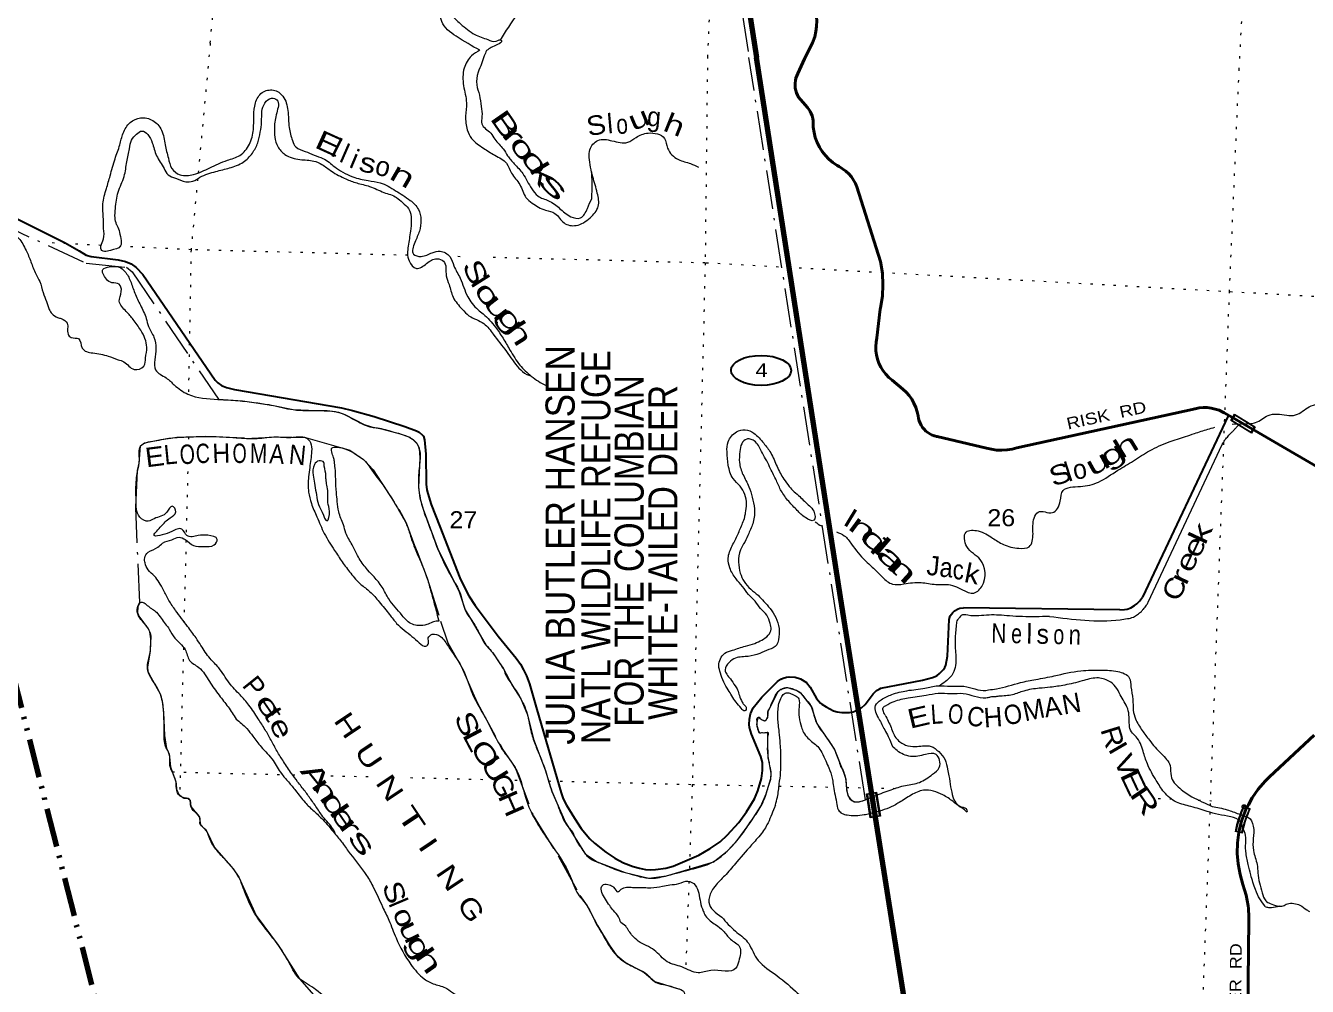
# Model space of a CAD drawing. Header units: feet. Extents: x -762378 to -505285, y -497909 to -353855.
# Drawn here: x -615834 to -602644, y -459341 to -449448 of the extents above; entities that cross this region are included whole.
import ezdxf
from ezdxf.enums import TextEntityAlignment as Align

# ---------------------------------------------------------------- set-up
doc = ezdxf.new("R2010")
doc.units = ezdxf.units.FT
doc.header["$LTSCALE"] = 80
doc.header["$PDMODE"] = 32
doc.header["$PDSIZE"] = 40
for name, pattern in [('DASH_DOUBLE_DOT', [9.2, 5, -1.2, 0.3, -1.2, 0.3, -1.2]), ('DOT_DASHED', [7.7, 5, -1.2, 0.3, -1.2]), ('DOTTED', [1.5, 0.3, -1.2]), ('LONG_DASHED', [7.5, 6, -1.5])]:
    doc.linetypes.add(name, pattern=pattern)
for name, color, linetype, lineweight in [('10', 7, 'DASH_DOUBLE_DOT', 70), ('17', 7, 'Continuous', 25), ('23', 7, 'Continuous', 70), ('26', 7, 'Continuous', 40), ('29', 7, 'Continuous', 25), ('39', 7, 'Continuous', 13), ('44', 7, 'DOT_DASHED', 13), ('59', 7, 'Continuous', 13), ('61', 7, 'Continuous', 13), ('7', 7, 'DOTTED', 13)]:
    doc.layers.add(name, color=color, linetype=linetype, lineweight=lineweight)
for name, color, linetype in [('27', 7, 'Continuous'), ('41', 7, 'Continuous'), ('42', 7, 'Continuous')]:
    doc.layers.add(name, color=color, linetype=linetype)

msp = doc.modelspace()

# ---------------------------------------------------------------- linework, layer by layer
at = {"layer": '10'}
msp.add_lwpolyline([(-620364.91, -449455.2), (-616698.86, -453231.06), (-614718.69, -461049.05), (-616631.15, -471055.32), (-616332.84, -475145.36), (-606984.19, -486269.05), (-603363.01, -486919.89)], dxfattribs=at)
at = {"layer": '17'}
msp.add_ellipse((-608265.67, -452998.13), major_axis=(-309.24, 1), ratio=0.500121, dxfattribs=at)
at = {"layer": '23'}
for points in [[(-608645.85, -448275.95), (-608630.69, -448303.8), (-608566.33, -448454.34), (-608511.7, -448592.56), (-608482.37, -448694.01), (-608314.35, -449776.47)], [(-606174.83, -463472.07), (-606205.6, -463322.58), (-606278.56, -462714.33), (-607088.8, -457597.3), (-607447.31, -455333.15), (-608314.35, -449776.47)]]:
    msp.add_lwpolyline(points, dxfattribs=at)
at = {"layer": '26'}
msp.add_line((-602502.86, -454015.72), (-603415.58, -453484.05), dxfattribs=at)
for points in [[(-608645.85, -448275.95), (-608446.47, -448268.62), (-608097.35, -448580.93), (-608044.16, -448636.96), (-608002.17, -448706.1), (-607785.2, -449089.91), (-607730.3, -449218.07), (-607709.24, -449282.05), (-607697.17, -449336.4), (-607693.15, -449395.78), (-607694.16, -449455.16), (-607701.19, -449509.5), (-607712.26, -449563.85), (-607735.39, -449626.24), (-607820.42, -449789.51)], [(-607915.28, -450038.82), (-607912.15, -450013.19), (-607906.37, -449988.02), (-607897.98, -449963.59), (-607887.09, -449940.18), (-607820.42, -449789.51)], [(-603415.58, -453484.05), (-603498.72, -453435.62), (-603514.8, -453426.7), (-603552.83, -453409.21), (-603592.48, -453395.8), (-603633.31, -453386.6), (-603674.88, -453381.72), (-603716.74, -453381.21), (-603758.42, -453385.08), (-603799.46, -453393.29), (-605632.65, -453794.24), (-605680.63, -453807.64), (-605733.74, -453816.85), (-605787.52, -453820.46), (-605841.38, -453818.43), (-605894.73, -453810.77), (-605946.99, -453797.59), (-606453.27, -453680.06), (-606457.74, -453679.16), (-606482.4, -453672.63), (-606506.24, -453663.55), (-606528.99, -453652.03), (-606550.42, -453638.19), (-606570.29, -453622.19), (-606588.38, -453604.2), (-606604.48, -453584.42), (-606618.43, -453563.06), (-606630.07, -453540.36), (-606639.28, -453516.57), (-606645.94, -453491.95), (-606650, -453466.77), (-606659.16, -453423.13), (-606673.4, -453378.54), (-606692.23, -453335.68), (-606715.43, -453295.02), (-606742.75, -453257.02), (-606773.9, -453222.07), (-606808.53, -453190.58), (-606917.42, -453098.62), (-606951.41, -453069.87), (-606982.26, -453037.67), (-607009.58, -453002.43), (-607033.06, -452964.53), (-607052.45, -452924.37), (-607067.54, -452882.42), (-607078.16, -452839.11), (-607084.19, -452794.93), (-607085.58, -452750.37), (-607082.29, -452705.9), (-607074.38, -452662.02), (-607040.17, -452368.32), (-607036.88, -452353.59), (-607017.68, -452235.18), (-607010.96, -452115.42), (-607016.8, -451995.6), (-607035.13, -451877.06), (-607278.57, -451106.55), (-607292.99, -451073.38), (-607312.95, -451037.59), (-607336.54, -451004.08), (-607363.5, -450973.21), (-607393.55, -450945.34), (-607426.34, -450920.76), (-607461.52, -450899.74), (-607481.3, -450888.47), (-607525.72, -450858.58), (-607566.78, -450824.2), (-607604.02, -450785.72), (-607637.03, -450743.56), (-607665.46, -450698.18), (-607688.99, -450650.07), (-607707.35, -450599.77), (-607720.36, -450547.83), (-607727.87, -450494.81), (-607729.8, -450441.3), (-607730.6, -450428.11), (-607734.17, -450402.81), (-607740.36, -450378.03), (-607749.11, -450354.02), (-607760.32, -450331.06), (-607770.82, -450314.28), (-607789.55, -450289.35), (-607811.15, -450264.28), (-607879.03, -450185.49), (-607890.79, -450164.17), (-607900.9, -450140.41), (-607908.48, -450115.72), (-607913.43, -450090.37), (-607915.7, -450064.65), (-607915.28, -450038.82)], [(-603347.96, -457754.59), (-603337.01, -457696.33), (-603323.02, -457640.3), (-603305.91, -457590.49), (-603276.36, -457520.46), (-603249.94, -457471.31), (-603211.44, -457400.62), (-603149.61, -457310.9), (-603078.75, -457228.14), (-603032.37, -457182.36), (-602574.45, -456754.33)], [(-603265.65, -460585.21), (-603265.35, -460553.46), (-603246.89, -458652.3), (-603246.65, -458627.49), (-603247.74, -458602.3), (-603249.43, -458562.91), (-603250.52, -458537.68), (-603253.71, -458512.91), (-603273.76, -458402.85), (-603306.3, -458291.76), (-603337.1, -458187.25), (-603356.81, -458080.08), (-603365.21, -457971.45), (-603362.21, -457862.53), (-603351.54, -457781.69), (-603347.96, -457754.59)]]:
    msp.add_lwpolyline(points, dxfattribs=at)
at = {"layer": '29'}
for p, q in [((-614627.04, -452009.81), (-613882.35, -453100.26)), ((-603457.71, -453465.09), (-604341.12, -455332.56)), ((-604573.88, -455465.05), (-606182.21, -455442.4))]:
    msp.add_line(p, q, dxfattribs=at)
for points in [[(-616956.01, -449545.49), (-616672.53, -450148.12), (-616631.57, -450231.17), (-616590.6, -450290.5), (-616495.72, -450411.3), (-616405.16, -450535.34), (-616353.4, -450631.34), (-616305.97, -450738.12), (-616236.97, -450924.73), (-616142.09, -451282.83), (-616120.53, -451332.44), (-616103.82, -451356.01), (-616082.25, -451371.12), (-616053.69, -451384.21), (-615922.15, -451438.15), (-615426.21, -451684.08), (-615283.89, -451766.05), (-615210.59, -451811.34), (-615158.83, -451826.46), (-614882.82, -451860.97), (-614805.21, -451877.14), (-614749.14, -451899.8), (-614697.39, -451937.54), (-614627.04, -452009.81)], [(-613882.35, -453100.26), (-613854.29, -453125.1), (-613819.79, -453152.07), (-613765.89, -453174.72), (-613686.1, -453195.22), (-612582.09, -453383.97), (-612469.96, -453410.94), (-612245.71, -453471.35), (-611930.89, -453574.89), (-611810.15, -453620.2), (-611784.27, -453635.3), (-611749.77, -453665.5), (-611741.15, -453676.28), (-611728.2, -453712.96), (-611715.27, -453859.65), (-611710.95, -454170.29), (-611704.49, -454228.54), (-611695.87, -454265.21), (-611659.2, -454377.39), (-611572.95, -454606.06), (-611365.2, -455135.62)], [(-611365.2, -455135.62), (-611307.73, -455253.22), (-611273.23, -455317.94), (-611208.55, -455418.25), (-610971.36, -455733.21), (-610785.92, -455961.88), (-610742.78, -456024.44), (-610710.43, -456080.52), (-610678.09, -456143.08), (-610647.92, -456225.06), (-610574.6, -456488.24), (-610324.47, -457346.83), (-610300.74, -457408.3), (-610266.24, -457475.18), (-610186.47, -457610.01), (-610115.3, -457716.79), (-610026.91, -457821.42), (-609978.41, -457867.08)], [(-606604.38, -456188.25), (-606501.38, -456161.41), (-606458.26, -456141.99), (-606430.23, -456118.27), (-606389.26, -456077.28), (-606376.32, -456057.86), (-606365.54, -456031.97), (-606346.13, -455939.21), (-606328.88, -455561.69), (-606318.1, -455525.02), (-606292.22, -455490.5), (-606274.97, -455473.25), (-606238.32, -455453.83), (-606218.91, -455445.2), (-606182.21, -455442.4)], [(-604573.88, -455465.05), (-604525.14, -455460.84), (-604498.19, -455455.44), (-604460.45, -455442.5), (-604421.64, -455419.85), (-604397.92, -455401.51), (-604369.89, -455373.47), (-604341.12, -455332.56)], [(-609978.41, -457867.08), (-609863.01, -457959.47), (-609770.29, -458020.96), (-609681.89, -458069.49), (-609580.54, -458107.25), (-609518.01, -458123.42), (-609453.32, -458136.36), (-609405.88, -458140.68), (-609351.97, -458137.45), (-609244.16, -458123.42), (-609168.69, -458101.85), (-609123.41, -458081.36), (-608907.78, -457990.75), (-608789.18, -457922.8), (-608687.84, -457852.69), (-608614.52, -457784.73), (-608493.77, -457654.22), (-608413.99, -457544.2), (-608334.21, -457408.3), (-608299.7, -457328.48), (-608260.89, -457201.2), (-608250.11, -457117.07), (-608252.27, -457037.25), (-608267.35, -456973.61), (-608364.39, -456743.87), (-608385.95, -456675.91), (-608388.1, -456645.71), (-608385.96, -456588.55), (-608375.16, -456535.69), (-608347.14, -456472.06), (-608256.58, -456364.19), (-608097.01, -456200.24), (-608062.51, -456178.67), (-608038.79, -456165.72), (-608004.29, -456157.1), (-607976.26, -456152.78), (-607915.88, -456157.1), (-607859.82, -456174.36), (-607797.29, -456213.18), (-607760.63, -456260.65), (-607695.94, -456377.14), (-607654.97, -456424.59), (-607642.04, -456435.38), (-607596.76, -456463.43), (-607519.13, -456502.25), (-607482.47, -456513.04), (-607432.88, -456519.51), (-607355.25, -456519.51), (-607318.59, -456513.04), (-607299.19, -456506.57), (-607251.75, -456487.15), (-607232.34, -456474.21), (-607195.69, -456437.54), (-607113.75, -456329.68), (-607077.1, -456294.08), (-607051.22, -456278.98), (-607031.81, -456269.27), (-606781.68, -456221.81), (-606604.38, -456188.25)]]:
    msp.add_lwpolyline(points, dxfattribs=at)
at = {"layer": '39'}
for p, q in [((-603417.77, -453552.99), (-603226.6, -453545.27)), ((-604281.34, -455383.38), (-603519.31, -453759.74)), ((-608438.5, -456442.75), (-608450.14, -456432.32)), ((-611076.62, -456623.75), (-611005.42, -456765.28)), ((-609658.35, -458719.99), (-609709.14, -458684.16))]:
    msp.add_line(p, q, dxfattribs=at)
for points in [[(-611159.06, -449701.68), (-611403.34, -449557.53), (-611552.06, -449404.85), (-611559.48, -449229.6), (-611499.4, -449009.77), (-611474.27, -448819.24), (-611585.81, -448552.81), (-611701.91, -448382.84), (-611779.29, -448344.66), (-611951.81, -448332.23), (-612186.39, -448310.18), (-612363.55, -448168.85), (-612424.25, -447956.03), (-612397.94, -447721.26), (-612295.21, -447484.4), (-612279.86, -447360.03), (-612351.73, -447265.64), (-612521.13, -447211.04), (-612713.85, -447202.13), (-612842.81, -447138.49), (-612912.46, -447036.11), (-612994.59, -446949.51), (-613011.8, -446933.86), (-613030.6, -446917.14), (-612940.8, -446871.17), (-612873.97, -446860.72), (-612838.47, -446854.45), (-612815.49, -446871.17), (-612812.5, -446980.29), (-612756.06, -447050.13), (-612592.15, -447084.48), (-612328.19, -447135.44), (-612199.51, -447285.6), (-612191.71, -447446.78), (-612246.01, -447600.35), (-612317.71, -447727.32), (-612331.63, -447873.86), (-612297.93, -448043.75), (-612230.56, -448156.13), (-612105.77, -448225.7), (-611891.96, -448196.92), (-611737.88, -448222.96), (-611585.47, -448387.81), (-611436.44, -448604.89), (-611386.73, -448777.19), (-611412.4, -448987.83), (-611457.83, -449185.89), (-611453.25, -449316.81), (-611357.76, -449429.91), (-611211.89, -449538.24), (-611078.64, -449591.93), (-610990.58, -449606.24), (-610938.15, -449599.52), (-610936.25, -449603.59), (-610979.49, -449642.74), (-611089.92, -449702.55)], [(-610948.23, -449596.06), (-610774.36, -449334.03), (-610614.6, -449144.9), (-610524.62, -449086.82), (-610355.6, -449155.5), (-610088.95, -449256.84), (-609982.17, -449247.48), (-609886.96, -449143.24), (-609672.73, -449098.37), (-609026.01, -449040.32), (-608601.32, -449169.82), (-608472.5, -449212.12)], [(-611158.94, -449701.75), (-611244.56, -449758.03), (-611321.04, -449885.81), (-611327.3, -450066.12), (-611297.44, -450243.65), (-611306.17, -450379.76), (-611289.05, -450520.75), (-611244.13, -450610.53), (-611123.46, -450708.91), (-611003.95, -450783.19), (-610884.72, -450865.47), (-610834.16, -450965.48), (-610748.24, -451084.74), (-610684.79, -451217.28), (-610620.77, -451275.63), (-610483.2, -451348.51), (-610386.29, -451381.89), (-610293.61, -451479.32), (-610168.43, -451505.65), (-610025.58, -451426.26), (-609941.44, -451308.78), (-609950.71, -451172.06), (-609996.98, -451006.01), (-610034, -450804.16), (-610027.29, -450726.16), (-609945.92, -450630.65), (-609799.92, -450633.61), (-609638.35, -450649.14), (-609552.58, -450599.91), (-609426.9, -450554.04), (-609260.72, -450609.84), (-609228.15, -450709.24), (-609116.17, -450827.38), (-608991.48, -450867.73), (-608908.77, -450906.65)], [(-611089.92, -449702.55), (-611114.48, -449758.45), (-611141.32, -449839.78), (-611178.43, -449928.78), (-611190.88, -450056.73), (-611164.58, -450163.93), (-611144.56, -450278.95), (-611138.18, -450383.47), (-611138.82, -450459.67), (-611048.07, -450555.02), (-611004.25, -450618.7), (-610919.63, -450717.86), (-610874.02, -450787.61), (-610804.9, -450872.2), (-610718.28, -450971.43), (-610672.95, -451049.2), (-610625.62, -451127.03), (-610562.15, -451201.4), (-610453.8, -451251.22), (-610338.43, -451329.36), (-610223.34, -451415.52), (-610123.67, -451426.94), (-610053.45, -451330.69), (-610008.28, -451227.06)], [(-614899.44, -451497.07), (-614884.28, -451521.66), (-614862.87, -451596.6), (-614849.87, -451683.3), (-614856.98, -451715.15), (-614960.67, -451761.76), (-615023.12, -451773.68), (-615048.76, -451762.78), (-615059.23, -451718.29), (-615032.67, -451644.98), (-615030.91, -451536.73), (-615033.5, -451438.35), (-615038.14, -451283.74), (-615002.66, -451126.49), (-614964.01, -450993.41), (-614913.92, -450818.6), (-614864.93, -450675.85), (-614830.77, -450556.66), (-614756.84, -450444.84), (-614651.15, -450398.29), (-614525.98, -450424.62), (-614435.36, -450523.98), (-614398.6, -450675.67), (-614365.34, -450813.2), (-614328.98, -450918.74), (-614245.18, -450983.78), (-614104.97, -450980.53), (-613938.47, -450911.98), (-613757.64, -450833.89), (-613629.82, -450784.08), (-613531.76, -450669.07), (-613490.49, -450518.03), (-613485.49, -450373.78), (-613468.97, -450243.96), (-613399.25, -450138.02), (-613284.26, -450111.85), (-613186.39, -450175.35), (-613135.43, -450321.51), (-613121.56, -450498.49), (-613088.17, -450632.02), (-613054.41, -450697.35), (-612957.92, -450742.76), (-612865.21, -450782.02), (-612774.3, -450815.2), (-612653.21, -450901.56), (-612571.06, -450956.51), (-612466.64, -451004.19), (-612309.9, -451043.63), (-612184.59, -451065.95), (-612027.31, -451147.52), (-611876.65, -451246.92), (-611791.82, -451340.07), (-611765.52, -451447.28), (-611781.55, -451563.07), (-611829.7, -451681.78), (-611841.8, -451799.72), (-611764.61, -451824.41), (-611649.2, -451786.21), (-611568.61, -451770.9), (-611468.47, -451826.46), (-611425.76, -451922.19), (-611362.11, -452048.72), (-611284.68, -452239.91), (-611179.19, -452371.87), (-611126.68, -452415.78), (-610999.33, -452552.5), (-610921.26, -452667.49), (-610849.4, -452788.28), (-610746.74, -452944.22), (-610630.56, -453056.49), (-610477.83, -453153.95), (-610457.07, -453163.12)], [(-614899.44, -451497.07), (-614913.07, -451428.41), (-614909.66, -451330.24), (-614881.83, -451162.69), (-614820.15, -451000.31), (-614792.88, -450848.8), (-614766.23, -450715.31), (-614743.11, -450625.84), (-614692.98, -450565.36), (-614635.82, -450533.21), (-614577.03, -450569.31), (-614531.91, -450653.08), (-614486.52, -450787.01), (-614409.01, -450918.03), (-614367.26, -450983.63), (-614290.41, -451018.34), (-614186.27, -451056.11), (-614113.35, -451049.48), (-614040.43, -451009.7), (-613875.76, -450950.22), (-613736.36, -450912.84), (-613594.2, -450853.49), (-613500.91, -450760.38), (-613445.18, -450653.97), (-613419.43, -450546.53), (-613405.61, -450436.67), (-613401.92, -450330.49), (-613372.95, -450245.22), (-613303.17, -450195.45), (-613247.75, -450213.38), (-613250.35, -450345.68), (-613273.55, -450495.33), (-613238.39, -450693.1), (-613165.14, -450773.82), (-613010.88, -450827.21), (-612867.3, -450842.12), (-612784.45, -450877.04), (-612686.8, -450946.55), (-612537.44, -451025.85), (-612426.82, -451067.73), (-612294, -451104.34), (-612146.02, -451165.54), (-612015.75, -451218.12), (-611955.52, -451270.31), (-611893.57, -451330.59), (-611865.75, -451451.89), (-611873.65, -451563.95), (-611896.99, -451717.6), (-611888.29, -451870.35), (-611812.9, -451947.13), (-611707.07, -451896.57), (-611601.31, -451848.02), (-611532.18, -451874.44), (-611505.34, -452023.79), (-611476.49, -452115.03), (-611434.89, -452242.82), (-611341.18, -452368.36), (-611271.44, -452434.92), (-611118.16, -452516.36), (-611021.89, -452625.95), (-610885.94, -452803.08), (-610757.78, -452973.93), (-610675.98, -453038.89), (-610634.8, -453053.24)], [(-610008.28, -451227.06), (-610005.62, -451184.54), (-610004.99, -451063.91), (-610007.16, -450953.51)], [(-616073.02, -451490.41), (-616033.82, -451542.71), (-615953.67, -451597.59), (-615907.01, -451637.29), (-615829.29, -451762.29), (-615779.35, -451880.33), (-615729.62, -452004.38), (-615688.36, -452084.01), (-615654.2, -452195.49), (-615619.42, -452288.95), (-615590.21, -452370.17), (-615561.76, -452415.27), (-615505.04, -452453.31), (-615467.41, -452464.62), (-615407.03, -452512.81), (-615396.87, -452623.47), (-615366.06, -452658.62), (-615288.45, -452671.29), (-615251.81, -452768.82), (-615143.46, -452818.64), (-614984.44, -452850.13), (-614881.67, -452887.73), (-614822.4, -452909.8), (-614717.02, -452987.61), (-614617.75, -452952.87), (-614598.91, -452871.28), (-614587.01, -452759.35), (-614649, -452584.74), (-614727.2, -452473.76), (-614798.39, -452391.11), (-614870.8, -452286.34), (-614849.26, -452184.78), (-614872.68, -452109.77), (-614946.23, -452095.23), (-615002.95, -452057.19), (-615039.52, -451957.66), (-614972.58, -451931.86), (-614870.63, -451935.33), (-614812.12, -451979.44), (-614755.48, -452077.65), (-614709.75, -452201.56), (-614652.09, -452327.89), (-614592.78, -452464.3), (-614569.58, -452545.32), (-614513.43, -452657.55), (-614493.34, -452770.56), (-614503.51, -452890.57), (-614497.06, -452993.09), (-614387.83, -453075.03), (-614304.3, -453148.08), (-614163.5, -453243.14), (-613855.18, -453297.76), (-613848.2, -453298.24)], [(-613848.2, -453298.24), (-613649.42, -453308.77), (-613462.07, -453331.2), (-613310.76, -453354.4), (-613080.27, -453402.36), (-612814.33, -453409.41), (-612597.06, -453434.85), (-612427.85, -453518.84), (-612269.95, -453582.38), (-612214.18, -453590.3), (-612055.44, -453629.8), (-611938.54, -453663.87), (-611832.47, -453721.64), (-611778.25, -453831.8), (-611781.54, -453984.13), (-611791.87, -454166.31), (-611750.17, -454406.43), (-611666.21, -454639.96), (-611604.02, -454808.56), (-611522.32, -454991.86), (-611430.21, -455163.49), (-611358.98, -455302.31), (-611332.47, -455403.51), (-611299.41, -455488.88), (-611242.36, -455575.07), (-611168.57, -455697.93), (-611120, -455797.87)], [(-603226.6, -453545.27), (-603175.94, -453534.86), (-603047.29, -453461.01), (-602954.77, -453448.11), (-602764.93, -453456.58), (-602623.94, -453373.12), (-602540.73, -453339.85), (-602484.41, -453307.04)], [(-607487.87, -454661.04), (-607409.34, -454700.59), (-607334.3, -454787.39), (-607192.14, -454958.72), (-607122.33, -455023.27), (-607013.93, -455129.26), (-606914.28, -455198.85), (-606796.13, -455196.85), (-606619.51, -455182.8), (-606466.08, -455202.07), (-606318.15, -455207.1), (-606148.53, -455279.07), (-606088.97, -455293.13), (-605994.44, -455222.13), (-606009.86, -454946.57), (-606148.31, -454811.71), (-606155.16, -454663.05), (-606032.66, -454651.17), (-605883.1, -454724.46), (-605771.31, -454790.44), (-605612.57, -454829.95), (-605505.93, -454813.52), (-605467.28, -454680.44), (-605455.65, -454518.36), (-605415.51, -454457.55), (-605267.58, -454462.58), (-605187.38, -454342.96), (-605157.63, -454235.65), (-604980.05, -454193.56), (-604794.33, -454147.72), (-604593.97, -454026.17), (-604434.5, -453929.3), (-604266.75, -453824.69), (-604065.51, -453735.26), (-603897.44, -453678.79), (-603806.3, -453647.8), (-603668.69, -453604.34), (-603595.68, -453584.25)], [(-603519.31, -453759.74), (-603508.59, -453740.32), (-603489.2, -453710.73), (-603459.61, -453675.02), (-603427.98, -453639.3), (-603407.57, -453620.94), (-603391.25, -453602.57), (-603369.82, -453580.12), (-603345.46, -453550.07)], [(-612647.13, -457759.76), (-612681.23, -457704.44), (-612786.94, -457578.49), (-612821.18, -457527.18), (-612891.67, -457424.49), (-612958.5, -457331.95), (-613035.13, -457233.06), (-613096.25, -457148.74), (-613180.03, -457025.54), (-613246.38, -456918.97), (-613308.45, -456804.53), (-613368.81, -456698.18), (-613440.94, -456585.4), (-613536.1, -456443.76), (-613626.57, -456340.39), (-613740.27, -456214.16), (-613845.07, -456062.16), (-613935.76, -455964.8), (-614029.19, -455831.24), (-614080.52, -455753.27), (-614166.52, -455636.01), (-614290.82, -455469.3), (-614359.31, -455366.68), (-614413.66, -455260.53), (-614460.93, -455180.69), (-614506.75, -455116.95), (-614574.49, -455050.46), (-614604.11, -454981.25), (-614608.3, -454928.96), (-614572.23, -454870.01), (-614472.39, -454819.25), (-614424.89, -454776.74), (-614327.61, -454741.94), (-614254.67, -454716.34), (-614191.47, -454740.55), (-614105.53, -454801.65), (-614001.79, -454811.19), (-613893.14, -454794.83), (-613863.14, -454737.69), (-613959.77, -454696.29), (-614057.93, -454698.96), (-614174.02, -454699.02), (-614225.76, -454633.07), (-614328.62, -454655.65), (-614429.96, -454692.32), (-614510.27, -454699.61), (-614449.24, -454613.43), (-614345.74, -454514.66), (-614287.61, -454454.46), (-614325.64, -454397), (-614379.77, -454457.34), (-614512.22, -454525.04), (-614571.16, -454551.11), (-614659.73, -454507.98), (-614697.72, -454334.19), (-614694.35, -454121.68), (-614681.43, -454037.88), (-614663.48, -453924.15), (-614650.4, -453778.17), (-614504.39, -453722.97), (-614339.28, -453694.49), (-614162.74, -453682.44), (-613940.43, -453677.97), (-613666.7, -453691.3), (-613452.8, -453698.58), (-613254.13, -453683.28), (-613084.15, -453687.06), (-612950.21, -453691.62), (-612901.9, -453741.4), (-612891.04, -453832.03), (-612910.81, -453997.85), (-612922.14, -454093.74), (-612921.57, -454250.22), (-612893.62, -454367.51), (-612836.38, -454505.85), (-612760.26, -454676.94), (-612654.23, -454851.04), (-612576.3, -454970.03), (-612488.31, -455087.36), (-612384.19, -455201.23), (-612290.74, -455276.62), (-612196.33, -455382.13), (-612088.77, -455512.16), (-612015.86, -455602.9), (-611858.39, -455736.63), (-611782.65, -455803.4), (-611715.8, -455837.76), (-611688.7, -455806.59), (-611690.82, -455752.36), (-611649.52, -455715.66), (-611564.25, -455738.62), (-611483.77, -455841.65), (-611419.01, -455936.12), (-611322.69, -456101.87), (-611238.31, -456323.38), (-611167.08, -456462.21), (-611076.62, -456623.75)], [(-608438.5, -456442.75), (-608423.06, -456459.32), (-608420.17, -456491.51), (-608432.59, -456503.12), (-608469.73, -456477.79), (-608523.55, -456413.78), (-608567.3, -456348.1), (-608603.27, -456288.71), (-608650.46, -456206.87), (-608683.31, -456115.48), (-608700.59, -456036.67), (-608684.23, -455969.03), (-608638.17, -455910.42), (-608561.02, -455878.94), (-608425.49, -455837.42), (-608330.42, -455808.57), (-608257.2, -455774.95), (-608191.43, -455725.04), (-608161.21, -455661.88), (-608171.26, -455605.37), (-608206.25, -455517.93), (-608269.92, -455449.57), (-608325.39, -455375.47), (-608394.99, -455304.91), (-608456.18, -455222.59), (-608523.5, -455144.08), (-608587.64, -455031.57), (-608604.23, -454932.72), (-608561.72, -454803.79), (-608505.65, -454687.35), (-608455.56, -454570.71), (-608433.35, -454507.28), (-608425.89, -454465.41), (-608414.7, -454373.52), (-608433.28, -454274.6), (-608482.4, -454190.69), (-608553.72, -454112.04), (-608602.97, -453973.97), (-608616.23, -453837.12), (-608604.61, -453733.21), (-608517.04, -453631.89), (-608430.18, -453608.77), (-608339.33, -453643.95), (-608238.86, -453747.66), (-608166.24, -453846.42), (-608101.14, -453989.04), (-608031.56, -454117.78), (-607976.09, -454191.88), (-607923.99, -454247.81), (-607867.69, -454297.86), (-607819.31, -454345.65), (-607766.94, -454393.56), (-607722.84, -454449.22), (-607722.04, -454541.52), (-607809.16, -454514.48), (-607894.62, -454439.36), (-607981.44, -454346.15), (-608057.79, -454239.24), (-608108.14, -454133.22), (-608167.94, -454010.84), (-608207.14, -453929.27), (-608252.47, -453851.51), (-608291.74, -453771.94), (-608336.12, -453724.3), (-608377.47, -453704.84), (-608413.52, -453705.61), (-608465.24, -453754), (-608483.94, -453831.59), (-608487.98, -453947.79), (-608452.17, -454069.36), (-608390.51, -454195.82), (-608356.22, -454303.3), (-608334.33, -454422.39), (-608347.2, -454562.36), (-608393.21, -454677.14), (-608434.32, -454766), (-608477.09, -454844.78), (-608497.53, -454972.46), (-608479.44, -455085.4), (-608440.38, -455170.98), (-608371.13, -455251.56), (-608297.25, -455314.25), (-608237.36, -455376.46), (-608171.9, -455450.9), (-608114.99, -455541.1), (-608080.9, -455654.58), (-608087.01, -455772.72), (-608104.81, -455824.27), (-608184.58, -455873.7), (-608279.99, -455912.58), (-608397.12, -455942.69), (-608527.82, -455960.31), (-608595.46, -456006.15), (-608636.15, -456082.99), (-608619.69, -456127.68), (-608581.31, -456175.12), (-608533.77, -456246.94)], [(-611961.76, -454491.28), (-611907.05, -454601.67), (-611867.18, -454721.37), (-611817.72, -454853.44), (-611760.34, -454987.77), (-611701.66, -455142.22), (-611662.34, -455277.95), (-611628.6, -455401.45), (-611607.33, -455480.4), (-611584.26, -455565.43), (-611582.75, -455579.53), (-611594.81, -455581.12), (-611647.2, -455591.37), (-611706.08, -455615.45), (-611790.46, -455624.61), (-611854.08, -455612.41), (-611958.97, -455520.59), (-612097.19, -455351.4), (-612165.06, -455230.75), (-612338.01, -455024.28), (-612417.94, -454905.22), (-612474.09, -454792.99), (-612537.95, -454672.47), (-612563.01, -454587.37), (-612612.47, -454455.31), (-612626.7, -454346.5), (-612635.57, -454255.94), (-612642.76, -454117.29), (-612648.86, -454004.76), (-612656.49, -453936.3), (-612665.1, -453895.89), (-612679.61, -453795.1), (-612635.35, -453788.58), (-612522.17, -453814.5), (-612429.89, -453865.78), (-612336.3, -453937.17), (-612288.48, -454000.98), (-612147.34, -454191.46), (-611964.12, -454491.01)], [(-612762.25, -453984.85), (-612743.67, -454083.77), (-612741.48, -454136), (-612729.57, -454196.58), (-612724.29, -454274.98), (-612723.14, -454357.26), (-612706.35, -454450.1), (-612731.75, -454547.53), (-612782.73, -454459.54), (-612827.09, -454353.73), (-612845.68, -454254.81), (-612862.4, -454159.96), (-612875.54, -454077.28), (-612861.72, -453967.42), (-612814.35, -453928.92), (-612764.93, -453946.65), (-612762.25, -453984.85)], [(-607708.53, -454556.02), (-607643.96, -454598.33), (-607636.38, -454600.73)], [(-613017.24, -459264.46), (-613023.35, -459257.36), (-613133.1, -459075.1), (-613264.22, -458874.07), (-613455.64, -458622.84), (-613577.02, -458371.99), (-613652.93, -458194.9), (-613789.16, -458025.78), (-613877.77, -457926.48), (-613945.63, -457805.83), (-613977.11, -457732.55), (-614040.79, -457664.19), (-614037.05, -457614.17), (-614069.29, -457562.93), (-614134.76, -457488.49), (-614146.25, -457415.89), (-614223.51, -457393.2), (-614279.19, -457325.11), (-614286.2, -457238.62), (-614348.25, -457066.01), (-614356.21, -456949.4), (-614389.69, -456876.05), (-614408.18, -456716.96), (-614412.2, -456544.32), (-614430.69, -456385.23), (-614461.75, -456299.93), (-614516.53, -456205.79), (-614569.3, -456111.73), (-614578.3, -456025.17), (-614554, -455901.63), (-614546.11, -455789.57), (-614556.69, -455690.93), (-614617.46, -455596.59), (-614671.07, -455526.57), (-614682, -455437.94), (-614646.14, -455385), (-614559.85, -455436.08), (-614530.49, -455455.13), (-614487.63, -455488.68), (-614439.74, -455550.49), (-614355.61, -455663.67), (-614298.7, -455753.87), (-614192.71, -455871.81), (-614146.56, -455983.7), (-614053.04, -456057.09), (-613941.97, -456201.28), (-613842.82, -456343.05), (-613750.9, -456462.52), (-613667.18, -456587.73)], [(-604351.85, -455479.73), (-604330.51, -455455.01), (-604313.68, -455436.14), (-604300.16, -455415.47), (-604288.68, -455400.42), (-604281.34, -455383.38)], [(-605298.86, -455530.56), (-605439.33, -455535.52), (-605710.72, -455526.17), (-605919.72, -455516.81), (-606138.08, -455519.93), (-606206.71, -455523.05), (-606219.19, -455538.64), (-606244.14, -455566.72), (-606256.62, -455619.75), (-606269.1, -455766.36), (-606262.86, -455922.33), (-606281.58, -456100.14), (-606312.77, -456150.05), (-606368.92, -456203.08), (-606434.43, -456249.88)], [(-605298.86, -455530.56), (-604571.36, -455565.42), (-604494.91, -455553.99), (-604434.31, -455537.99), (-604391.36, -455511.37), (-604351.85, -455479.73)], [(-611120, -455797.87), (-611018.15, -455919.68), (-610919.21, -456067.47), (-610913.49, -456075.68), (-610906.19, -456095.99), (-610842.33, -456216.51), (-610754.89, -456349.87), (-610673.2, -456533.17), (-610629.83, -456725.2), (-610584.58, -456863.14), (-610533.15, -456989.69)], [(-605923.8, -456287.76), (-605842.91, -456276.35), (-605596.52, -456212.52), (-605438.16, -456180.87), (-605247.88, -456143.44), (-604973.88, -456091.3), (-604765.49, -456084.35)], [(-604770.88, -456084.11), (-604765.49, -456084.35), (-604593.86, -456098.21), (-604476.07, -456164.4), (-604459.21, -456255.24), (-604439.74, -456386.28), (-604435.57, -456496.75), (-604412.64, -456585.78), (-604342.78, -456706.51), (-604270.16, -456805.26), (-604145.02, -456947.92), (-604057.1, -457067.25), (-604046.79, -457173.91), (-603957.15, -457301.33), (-603832.06, -457387.83), (-603623.36, -457487.2)], [(-603304.86, -457717.57), (-603333.5, -457645.04), (-603432.93, -457593.97), (-603558.25, -457571.65), (-603675.22, -457539.59), (-603841.61, -457489.8), (-603992.07, -457442.55), (-604118.6, -457339.96), (-604198.53, -457220.9), (-604290.64, -457049.28), (-604334.16, -456919.42), (-604407.05, -456770.51), (-604455.28, -456718.72), (-604478.05, -456567.51), (-604493.12, -456482.75), (-604570.15, -456337.72), (-604617.34, -456255.88), (-604685.36, -456197.4), (-604810.33, -456165.06), (-604961.51, -456196.02), (-605141.09, -456238.05), (-605289.99, -456261.06), (-605402.42, -456271.28), (-605561.53, -456299.96), (-605678.94, -456338.09), (-605818.77, -456353.5)], [(-608533.77, -456246.94), (-608507.17, -456287.96), (-608489.2, -456346.75), (-608459.51, -456413.95), (-608450.14, -456432.32)], [(-608242.44, -457435.22), (-608214.27, -457363.04), (-608191.63, -457287.59), (-608180.32, -457249.86), (-608166.79, -457206.19), (-608160.92, -457152.23), (-608167.24, -457103.88), (-608175.92, -457065.47), (-608179.01, -457039.29), (-608189.68, -457000.82), (-608194.08, -456954.53), (-608198.34, -456904.24), (-608196.18, -456842.13), (-608197.21, -456814.02), (-608196.09, -456781.96), (-608195.89, -456775.95), (-608196.15, -456725.8), (-608202.21, -456727.6), (-608214.28, -456729.19), (-608238.4, -456732.38), (-608262.39, -456731.56), (-608280.45, -456732.96), (-608282.52, -456730.95), (-608291.01, -456710.72), (-608303.41, -456678.08), (-608307.32, -456607.59), (-608299.49, -456571.7), (-608286.81, -456570.27), (-608269.45, -456588.91), (-608253.66, -456595.46), (-608230.02, -456606.3), (-608205.34, -456587.08), (-608194.02, -456549.35), (-608192.42, -456503.27), (-608179.66, -456481.64), (-608155.52, -456420.28), (-608127.58, -456365.07), (-608089.45, -456304.19), (-608026.15, -456268.23), (-607989.96, -456263.45), (-607932.48, -456279.44), (-607914.69, -456286.07), (-607867.55, -456311.74), (-607827.17, -456359.25), (-607744.9, -456468.36), (-607721.69, -456549.38), (-607679.4, -456657.13), (-607631.72, -456724.95), (-607587.83, -456786.62), (-607538.22, -456856.5), (-607495.09, -456940.21), (-607446.85, -457076.17)], [(-608118.21, -457473.47), (-608097.23, -457393.1), (-608078.43, -457255.33), (-608064.4, -457139.47), (-608062.09, -457015.19), (-608062.96, -456924.9), (-608068.1, -456842.48), (-608077.92, -456721.8), (-608087.41, -456649.26), (-608093.05, -456580.87), (-608089.92, -456490.72), (-608081.76, -456428.81), (-608053.27, -456357.57), (-608017.97, -456320.66), (-607979.92, -456319.95), (-607946.35, -456333.13), (-607916.71, -456344.17), (-607877.98, -456381.59), (-607874.84, -456463.94), (-607874.53, -456570.26), (-607850.09, -456673.39), (-607827.91, -456726.29), (-607783.88, -456783.96), (-607731.43, -456829.87), (-607682.85, -456871.64), (-607640.95, -456933.24), (-607599.9, -457018.88), (-607568.42, -457092.17), (-607533.98, -457195.64), (-607524.28, -457262.16), (-607509.21, -457346.92), (-607488.63, -457445.91), (-607469.36, -457524.79), (-607432.56, -457560.14), (-607381.07, -457575.93), (-607204.81, -457571.9), (-607150.1, -457562.24)], [(-607052.69, -456585.66), (-607084.73, -456517.78), (-607088.28, -456450.36), (-607030.47, -456389.99), (-606921.07, -456335.56), (-606765.02, -456296.05), (-606578.85, -456268.81), (-606448.59, -456246.53), (-606312.7, -456251.15), (-606178.3, -456249.95), (-605951.02, -456292.81), (-605923.8, -456287.76)], [(-606987.99, -456547.03), (-607010.61, -456499.11), (-607011.68, -456478.81), (-606985.35, -456451.31), (-606894.86, -456406.29), (-606750.35, -456369.7), (-606567.1, -456342.89), (-606443.49, -456321.75), (-606313.64, -456326.16), (-606184.98, -456325.01), (-605951.13, -456369.11), (-605908.43, -456361.19)], [(-605818.77, -456353.5), (-605841.73, -456357.5), (-605877.6, -456360.62), (-605908.43, -456361.19)], [(-613667.18, -456587.73), (-613558.51, -456685.7), (-613495.25, -456766.08), (-613410.91, -456873.26), (-613287.77, -457015.85), (-613202.33, -457149.14), (-613129.29, -457235.87), (-613056.32, -457324.61), (-612958.47, -457446.28), (-612865.58, -457537.7), (-612776.47, -457622.97), (-612655.26, -457763.5), (-612574.71, -457864.52), (-612492.51, -457975.64), (-612326.1, -458197.93), (-612252.45, -458324.8), (-612161.18, -458520.47), (-612095.94, -458659.09), (-612022.24, -458842.12), (-611869.57, -459114.1), (-611732.64, -459263.18), (-611624.51, -459319.01), (-611499.96, -459363.37), (-611421.73, -459416.18), (-611270.43, -459439.38), (-611161.53, -459473.17), (-611071.1, -459520.38), (-610974.77, -459627.96), (-610940.25, -459671.26)], [(-607052.69, -456585.66), (-606993.59, -456699.86), (-606956.15, -456768.49), (-606913.2, -456871.44)], [(-606987.99, -456547.03), (-606928.08, -456674.91), (-606868.81, -456793.44), (-606778.34, -456855.83), (-606678.52, -456871.43), (-606603.59, -456864.03)], [(-611005.42, -456765.28), (-610955.54, -456854.52), (-610898.46, -456944.88), (-610855.61, -456997.17)], [(-607172.62, -457411.88), (-607008.83, -457345.9), (-606927.75, -457316.56), (-606780.08, -457271.44), (-606634.9, -457240.28), (-606499.91, -457156.62), (-606431.43, -457086.74), (-606464.82, -456953.21), (-606572.91, -456953.55), (-606727.67, -456972.35), (-606865.73, -456913.49), (-606913.2, -456871.44)], [(-606603.59, -456864.03), (-606513.95, -456869.3), (-606437.79, -456924.05), (-606372.61, -457006.5), (-606346.03, -457105.69), (-606332.33, -457172.35), (-606316.31, -457287.23), (-606304.19, -457341.8), (-606273.34, -457433.11), (-606205.32, -457491.59), (-606146.53, -457527.69), (-606147.23, -457547.72), (-606156.87, -457537.37), (-606215.45, -457495.26), (-606289.54, -457438.58), (-606395.19, -457368.79), (-606593.71, -457321.91), (-606721.52, -457371.72), (-606844.25, -457447.78), (-606948.22, -457502.41), (-607150.1, -457562.24)], [(-610855.61, -456997.17), (-610821.29, -457051.66), (-610779.67, -457121.27), (-610703.5, -457348.52), (-610645.31, -457516.99), (-610530.39, -457723.49), (-610437.17, -457863.06), (-610228.96, -458207.13), (-610147.33, -458392.44), (-610057.34, -458509.84), (-609965.51, -458689.48), (-609910.66, -458781.6), (-609835.15, -458912.55), (-609766.39, -459007.16), (-609657.43, -459097.12), (-609582.79, -459137.77), (-609523.72, -459165.86), (-609441.36, -459214.79), (-609395.06, -459264.51), (-609326.55, -459308.96), (-609209.37, -459335.02), (-609146.1, -459357.23), (-609074.9, -459381.72), (-609051.22, -459506.89), (-609062.85, -459668.96), (-609078, -459816.88), (-609076.85, -459899.16), (-609138.73, -460067.55), (-609279.59, -460147), (-609429.9, -460268.25), (-609478.89, -460411.01), (-609507.94, -460498.28), (-609631.98, -460612.4), (-609740.43, -460680.92), (-609776.5, -460739.87), (-609905.49, -460765.56), (-610005.23, -460756.15), (-610201.46, -460701.33), (-610382.47, -460669.1), (-610585.59, -460581.95), (-610923.32, -460452.11), (-611152.34, -460303.91), (-611419.83, -460168.43), (-611718.4, -460005.83), (-612052.67, -459833.98), (-612353.93, -459691.34), (-612644.71, -459535.02), (-612849.26, -459373.61), (-613017.24, -459264.46)], [(-610533.15, -456989.69), (-610484.72, -457118.67), (-610427.28, -457306.64), (-610348.96, -457499.84), (-610270.63, -457672.15), (-610201.99, -457755.41)], [(-607446.85, -457076.17), (-607440.13, -457086.5), (-607395.98, -457198.33), (-607382.58, -457331.17), (-607331.87, -457427.17), (-607201.66, -457423.58), (-607172.62, -457411.88)], [(-610201.99, -457755.41), (-610181.13, -457809.59), (-610099.63, -457940.74), (-610059.52, -457996.26), (-609896.39, -458082.05), (-609732.55, -458147.8), (-609621.58, -458179.66), (-609395.08, -458227.49), (-609227.98, -458199.07), (-608983.59, -458135.18), (-608799.52, -458079.27), (-608610.74, -457945.28), (-608485.79, -457805.11), (-608340.55, -457599.44), (-608255.79, -457463.92), (-608242.44, -457435.22)], [(-608118.21, -457473.47), (-608128.97, -457500.33), (-608205.19, -457678.27), (-608239.2, -457735.28), (-608341.6, -457860.17), (-608514.61, -458058.87), (-608625.15, -458187.5), (-608729, -458296.29), (-608775.34, -458362.91), (-608803.23, -458474.29), (-608670.44, -458627.24)], [(-603623.36, -457487.2), (-603470.48, -457522.49), (-603349.86, -457564.7), (-603266.3, -457595.83)], [(-603266.3, -457595.83), (-603255.02, -457600.03), (-603200.18, -457692.16), (-603200.56, -457818.51), (-603198.88, -457942.93), (-603161.83, -458086.61), (-603152.83, -458173.16), (-603136.32, -458274.02), (-603107.88, -458377.29), (-603072.68, -458458.72), (-603027.68, -458488.33), (-602954.41, -458510.88), (-602892.37, -458510.99), (-602849.62, -458490.38), (-602781.45, -458486.68), (-602720.03, -458504.82), (-602649.67, -458553.35), (-602622.13, -458569.11)], [(-603078.77, -458518.69), (-603132.1, -458440.65), (-603178.8, -458344.78), (-603225.56, -458192.75), (-603251.86, -458085.55), (-603277.26, -457952.3), (-603279.24, -457894.06), (-603279.41, -457783.73), (-603304.86, -457717.57)], [(-609709.14, -458684.16), (-609733.04, -458623.17), (-609782.93, -458561.3), (-609823.17, -458509.78), (-609866.92, -458444.11), (-609904.47, -458372.62), (-609904.31, -458310.45), (-609887.7, -458292.96), (-609827.72, -458295), (-609782.58, -458320.61), (-609740.2, -458368.18), (-609705.25, -458341.29), (-609588.47, -458321.2), (-609470.45, -458323.21), (-609398.49, -458325.66), (-609279.85, -458309.64), (-609203.26, -458294.19), (-609112.82, -458283.23), (-609017.82, -458256.37), (-608943.25, -458299.03), (-608889.72, -458474.65), (-608861.18, -458565.02), (-608836.15, -458615.59), (-608733.19, -458705.34), (-608655.32, -458768.17), (-608580.57, -458855.15), (-608486.9, -458932.36), (-608496.11, -459082.49), (-608524.6, -459153.73), (-608783.59, -459177.01), (-608912.5, -459200.7), (-609080.54, -459140.82), (-609230.8, -459087.57), (-609364.77, -458968.68), (-609529.63, -458874.81), (-609587.79, -458820.68), (-609658.35, -458719.99)], [(-603078.77, -458518.69), (-603043.61, -458528.07), (-603013.65, -458528.07), (-602931.26, -458513.09)], [(-608670.44, -458627.24), (-608529.38, -458772.45), (-608407.06, -458880.92), (-608312.88, -459050.61), (-608132.25, -459209.2), (-607912.34, -459389.19), (-607765.22, -459532.6), (-607621.53, -459659.85), (-607451.16, -459767.95), (-607322.84, -459876.62), (-607256.61, -459929.02), (-607163.96, -459912.11), (-607075.48, -459784.74), (-607018.1, -459688.41), (-606988.51, -459643.28), (-606939.01, -459600.84), (-606923.52, -459673.58), (-606948.22, -459750.96), (-607017.18, -459834.87), (-607097.45, -459956.5), (-607129.32, -460009.57), (-607162.43, -460098.71), (-607125.04, -460232.37), (-607089.84, -460313.8), (-607077.68, -460424.53), (-607112.05, -460549.73), (-607081.44, -460763.39), (-607072.26, -460960.28), (-607063.71, -461175.2), (-607083.06, -461328.99), (-607106.21, -461534.8), (-607100.11, -461647.34), (-607101.04, -461731.55), (-607049.34, -461972.01), (-607042.96, -462076.53), (-607064.17, -462226.24), (-607088.54, -462351.78), (-607052.69, -462529.52), (-606995.2, -462776.19), (-606968.78, -462937.56), (-606950.24, -463152.81), (-606918.79, -463342.43), (-606838.14, -463555.79), (-606790.08, -463727.92), (-606691.2, -463877.72), (-606557.72, -464010.63), (-606339.41, -464236.7), (-606150.18, -464435.7), (-606041.66, -464595.85), (-605953.76, -464773.35), (-605843.47, -464997.75), (-605715.98, -465130.46), (-605676.09, -465192), (-605563.08, -465338.26), (-605435.27, -465519.12), (-605385.47, -465641.17), (-605364.82, -465738.15), (-605336.85, -465797.27), (-605312.69, -465908.42), (-605324.98, -465974.19), (-605438.45, -466014.46), (-605626.29, -466006.06), (-605718.46, -466008.94), (-605808, -465993.86), (-605825.14, -465911.03), (-605840.76, -465842.3), (-605872.7, -465897.38), (-605898.75, -465898.5), (-605896.65, -465780.23), (-605882.81, -465612.21), (-605874.41, -465427.95), (-605880.41, -465197.08), (-605892.85, -465094.36), (-605952.96, -465096.32), (-605982.43, -465195.61), (-605967.46, -465398.71), (-605964.75, -465551.25), (-605986.66, -465721), (-605990.24, -465939.51), (-605944.28, -466229.92), (-605950.87, -466362.08), (-605942.86, -466534.86), (-605915.62, -466730.35), (-605870.1, -466860.28), (-605788.05, -467033.56), (-605739.54, -467077.34), (-605691.56, -467078.97), (-605631.52, -467079.01), (-605621.49, -467193.68), (-605557.57, -467370.37), (-605550.64, -467458.86), (-605489.31, -467537.17), (-605451.98, -467614.66), (-605436.65, -467749.58), (-605358.4, -467744.22), (-605284.88, -467816.92), (-605266.35, -467859.68)]]:
    msp.add_spline(points, degree=3, dxfattribs=at)
at = {"layer": '44'}
msp.add_line((-607192.29, -457419.8), (-608390.56, -449774.46), dxfattribs=at)
for points in [[(-608711.72, -448311.81), (-608698.26, -448336.54), (-608635.7, -448482.87), (-608582.76, -448616.81), (-608555.75, -448710.24), (-608390.56, -449774.46)], [(-617056, -449541.02), (-617035.45, -449605.91), (-616977.51, -449699.08), (-616956.81, -449771.54), (-616934.05, -449920.61), (-616875.07, -450064.5), (-616732.27, -450267.4), (-616530.48, -450508.6), (-616501.5, -450558.29), (-616400.09, -450748.77), (-616162.07, -451452.69), (-615212.13, -451893.68), (-614797.18, -451936.12), (-614739.23, -451981.67), (-613849.31, -453294.3)], [(-614658.74, -455388.09), (-614700.73, -454410.8), (-614684.17, -454029.82), (-614667.08, -453954.75), (-614653.37, -453775.86), (-614611.97, -453742.73), (-614454.93, -453711.46), (-614276.93, -453686.61), (-613980.45, -453673.68), (-613505.95, -453695.93), (-613235.34, -453681.96), (-612953.32, -453687.65), (-612554.9, -453802.57), (-612499.01, -453819.13), (-612358.27, -453914.38), (-612258.41, -454021.53), (-611993.48, -454427.36), (-611918.44, -454567.64), (-611833.58, -454799.54), (-611803.06, -454866.33), (-611700.09, -455138.08), (-611562.97, -455578.6), (-611488.46, -455802.22), (-611347.71, -456050.69), (-611233.35, -456317.27), (-611187.82, -456416.66), (-610953.94, -456847.34), (-610950.32, -456845.79), (-610924.96, -456899.1), (-610796.63, -457085.45), (-610610.35, -457582.39), (-610354.23, -457997.03), (-610131.2, -458405.45), (-610054.62, -458513.11), (-609950.1, -458715), (-609830.05, -458913.77), (-609755.54, -459017.3), (-609662.4, -459093.91), (-609469.91, -459197.44), (-609360.22, -459290.62), (-609105.64, -459369.3)]]:
    msp.add_lwpolyline(points, dxfattribs=at)
at = {"layer": '44', "linetype": 'LONG_DASHED'}
for points in [[(-613849.31, -453294.3), (-613601.62, -453313.04), (-613482.85, -453328.31), (-613282.41, -453359.5), (-613080.96, -453402.26), (-612683.48, -453417.67), (-612615.18, -453429.78), (-612549.7, -453453.83), (-612348.79, -453553.8), (-612276.14, -453580.56), (-612170.54, -453598.38), (-611979.93, -453651.22), (-611890.51, -453682.24), (-611851.63, -453705.66), (-611804.27, -453754.07), (-611782.97, -453799.03), (-611778.55, -453896.94), (-611791.29, -454203.96), (-611776.96, -454311.83), (-611743.4, -454425.68), (-611588.9, -454847.24), (-611371.37, -455276.75), (-611312.03, -455463), (-611251.21, -455561.29), (-611095.87, -455830.21), (-611027.66, -455906.61), (-610968.32, -455994.03), (-610920.64, -456065.36), (-610822.71, -456247.76), (-610737.15, -456381.61), (-610670.29, -456543.08), (-610608.4, -456794.58), (-610487.45, -457110.69), (-610417.24, -457333.51), (-610279.5, -457653.65), (-610076.8, -457976.24), (-609951.17, -458059.75), (-609663.84, -458168.29), (-609421.49, -458225.61), (-609237.74, -458201.54), (-608758.45, -458061.12), (-608614.04, -457948.53), (-608511.47, -457838.04), (-608371.58, -457645.33), (-608268.57, -457485.64), (-608211.85, -457356.58), (-608164.93, -457199.27), (-608161.4, -457144.99), (-608192.46, -456972.49), (-608196.77, -456829.31), (-608194.68, -456728.99), (-608274.33, -456733.05), (-608288.42, -456717.18), (-608308.39, -456643.15), (-608294.76, -456568.82), (-608254.23, -456595.22), (-608225.53, -456606.76), (-608211.57, -456595.95), (-608196.96, -456566.69), (-608193.18, -456505.71), (-608093.99, -456309.91), (-608060.75, -456281.82), (-607993.68, -456262.88), (-607898.59, -456292.71), (-607860, -456319.24), (-607750.77, -456458.27), (-607691.71, -456635.55), (-607558.21, -456828.3), (-607510.81, -456902.81), (-607416.03, -457136.54), (-607393.72, -457207.09), (-607385.14, -457317.14), (-607367.79, -457380.86), (-607346.34, -457414.41), (-607308.4, -457438.98), (-607256.31, -457440.66), (-607192.29, -457419.8)], [(-614658.74, -455388.09), (-614680.53, -455431.29), (-614684.15, -455490), (-614668.68, -455530.21), (-614573.13, -455659.48), (-614553.34, -455699.61), (-614546.03, -455736.37), (-614552.19, -455885.01), (-614580.56, -456053.54), (-614575.14, -456097.53), (-614545.22, -456156.01), (-614448.42, -456327.08), (-614427.22, -456403.61), (-614413.48, -456521.9), (-614405.65, -456756.55), (-614384.72, -456891.96), (-614356.58, -456947.93), (-614344.46, -457080.66), (-614290.08, -457225.2), (-614283.62, -457254.6), (-614282.54, -457310.25), (-614259.61, -457358.74), (-614221.04, -457395.1), (-614204.15, -457401.51), (-614160.34, -457406.93), (-614141.53, -457424.4), (-614135.41, -457487.58), (-614046.63, -457596.68), (-614035.65, -457672.55), (-613970.53, -457747.25), (-613889.32, -457910.44), (-613698.92, -458129.7), (-613641.22, -458216.21), (-613462.82, -458610.32), (-613234.86, -458918.24), (-613017.24, -459264.46), (-612467.59, -459886.21)]]:
    msp.add_lwpolyline(points, dxfattribs=at)
at = {"layer": '59'}
for points in [[(-607141.63, -457605.09), (-607181.26, -457358.25), (-607077.59, -457341.6), (-607037.96, -457588.44)], [(-607084.21, -457350.76), (-607172.09, -457364.87), (-607135, -457595.92), (-607047.12, -457581.81)]]:
    msp.add_lwpolyline(points, close=True, dxfattribs=at)
at = {"layer": '61'}
for p, q in [((-603432.39, -453513.59), (-603393.42, -453449.5)), ((-603218.78, -453643.47), (-603432.39, -453513.59)), ((-603299.1, -457479.59), (-603231.24, -457511.53)), ((-603241.87, -457515.36), (-603295.26, -457490.23)), ((-603313.93, -457762.62), (-603387.43, -457747.69)), ((-603378.01, -457741.44), (-603320.2, -457753.18))]:
    msp.add_line(p, q, dxfattribs=at)
msp.add_lwpolyline([(-603390.74, -453460.49), (-603421.39, -453510.91), (-603221.45, -453632.48), (-603190.8, -453582.06)], close=True, dxfattribs=at)
msp.add_lwpolyline([(-603393.42, -453449.5), (-603179.81, -453579.39), (-603218.78, -453643.47)], dxfattribs=at)
for radius, start, end in [(1146.84, 154.69236, 168.8457), (1138.84, 155.09749, 168.43419), (1079.84, 155.114, 168.4296), (1071.84, 154.69232, 168.84567)]:
    msp.add_arc((-602262.3, -457969.77), radius, start, end, dxfattribs=at)
msp.add_point((-603295.26, -457490.23), dxfattribs=at)
at = {"layer": '7'}
for p, q in [((-613933.97, -449627.43), (-613767.29, -447836.66)), ((-613933.97, -449627.43), (-614058.02, -450961.53)), ((-615057.38, -451710.63), (-615618.4, -451683.21)), ((-611362.45, -451827.03), (-611469.89, -451824.26)), ((-614157.04, -453682.21), (-614158.29, -453733.07)), ((-614165.81, -454038.93), (-614181.97, -454696.69)), ((-614183.17, -454745.44), (-614203.82, -455585.97)), ((-614210.33, -455850.68), (-614247.7, -457371.48)), ((-614326, -457132.82), (-613193.3, -457159.94)), ((-613086.37, -457162.5), (-613053.24, -457163.29)), ((-612692.4, -457171.93), (-612306.94, -457181.16)), ((-611873.55, -457191.53), (-611088.52, -457210.33)), ((-610800.41, -457217.23), (-610745.06, -457218.56)), ((-608081.52, -457278.42), (-607519.57, -457289.4)), ((-607387.42, -457291.98), (-606882.61, -457301.85)), ((-604180.03, -457405.1), (-604047.7, -457410.77)), ((-603769.17, -457422.71), (-603630.35, -457428.66)), ((-603839.36, -462729.15), (-603644.8, -457548.31)), ((-609008.55, -458256.34), (-609040.43, -459155.19))]:
    msp.add_line(p, q, dxfattribs=at)
for points in [[(-603346.33, -449907.08), (-603198.59, -447113.5), (-603081.23, -441989.2), (-602800.82, -437007.89), (-602650.18, -431689.25), (-602674.66, -431702.71)], [(-608456.83, -443532.28), (-608684.99, -446632.23), (-608816.86, -449763.2)], [(-608816.86, -449763.2), (-608840.9, -451891.82), (-608973.26, -457260.98), (-609004.45, -458140.76)], [(-603642.26, -457480.63), (-603445.38, -452192.33), (-603346.33, -449907.08)], [(-614063.58, -451021.35), (-614131.88, -451755.87), (-614159.07, -453244.83)], [(-611901.29, -451813.18), (-614131.88, -451755.87), (-614861.61, -451720.2)], [(-602456.55, -452243.98), (-608840.9, -451891.82), (-611085.7, -451834.14)], [(-610452.9, -457225.56), (-608973.26, -457260.98), (-608188.25, -457276.32)]]:
    msp.add_lwpolyline(points, dxfattribs=at)

# ---------------------------------------------------------------- texts
at = {"layer": '17', "width": 1.2}
msp.add_text(' 4 ', height=140, dxfattribs=at).set_placement((-608260.57, -453066.44), align=Align.CENTER)
at = {"layer": '27'}
for s, rotation, width, p in [('RISK  RD', 12.337, 1.2, (-605107, -453607.62)), ('FOSTER  RD', 89.444, 1.15, (-603330.12, -460015.11))]:
    msp.add_text(s, height=120, rotation=rotation, dxfattribs=dict(at, width=width)).set_placement(p)
at = {"layer": '41'}
for s, rotation, width, p in [('B', 304.75, 1.7, (-611064.25, -450400.84)), ('S', 11.354, 1.1, (-610039.39, -450589.04)), ('o', 3.835, 0.8, (-609749.12, -450565.02)), ('u', 22.703, 1.4, (-609582.68, -450535.21)), ('g', 355.292, 0.95, (-609444.06, -450479.55)), ('h', 338.166, 1.35, (-609286.28, -450523.99)), ('E', 335.554, 1.5, (-612874.26, -450696.85)), ('r', 310.268, 2.05, (-610947.68, -450568.69)), ('l', 333.475, 1.1, (-612705.34, -450780.85)), ('o', 306.168, 1.7, (-610868.35, -450666.37)), ('i', 337.184, 1.05, (-612515.37, -450901.05)), ('s', 346.925, 1.25, (-612415.01, -450940.44)), ('o', 311.184, 1.85, (-610758.44, -450810.76)), ('n', 330.105, 1.6, (-612105.09, -451016.78)), ('k', 300.633, 1.7, (-610658.59, -450925.67)), ('s', 316.438, 2.3, (-610577.56, -451061.93)), ('S', 294.908, 1.4, (-611346.11, -451913.55)), ('l', 302.235, 1.3, (-611260.9, -452099.47)), ('o', 305.559, 1.65, (-611229.17, -452171.28)), ('u', 307.222, 1.85, (-611135.1, -452298.62)), ('g', 309.085, 1.9, (-611006.64, -452429.08)), ('h', 302.035, 1.65, (-610899.79, -452562.58)), ('h', 31.436, 1.6, (-604562.35, -453919.22)), ('E', 7.181, 1.1, (-614590.73, -453996.44)), ('L', 5.567, 0.9, (-614400.19, -453969.14)), ('O', 3.367, 0.75, (-614242.14, -453965.76)), ('C', 2.242, 0.75, (-614078.79, -453955.18)), ('H', 1.823, 0.95, (-613909.45, -453953.82)), ('O', 0.903, 0.7, (-613702.76, -453952.69)), ('M', 358.918, 0.8, (-613527.49, -453949.75)), ('A', 356.565, 0.85, (-613329.49, -453954.11)), ('N', 354.563, 0.9, (-613131.31, -453959.73)), ('u', 28.914, 1.6, (-604860.34, -454093.36)), ('g', 31.425, 1.65, (-604708.45, -454008.42)), ('S', 18.831, 1.25, (-605261.81, -454196.97)), ('o', 10.79, 0.95, (-605038.23, -454126.53)), ('I', 328.776, 1.3, (-607436.82, -454577.68)), ('n', 323.331, 1.8, (-607384.99, -454622.64)), ('d', 319.48, 2.05, (-607269.3, -454728.14)), ('k', 64.839, 1.5, (-603697.15, -454806.63)), ('i', 318.209, 1.75, (-607163.74, -454847.51)), ('e', 64.839, 1.35, (-603761.89, -454944.46)), ('a', 316.005, 2.1, (-607099.37, -454898.44)), ('e', 64.839, 1.35, (-603838.88, -455094.53)), ('n', 317.81, 2.05, (-606990.87, -455016.13)), ('a', 356.166, 0.9, (-606433.33, -455121.85)), ('c', 359.884, 0.85, (-606293.57, -455150.05)), ('k', 348.939, 1.1, (-606184.26, -455175.73)), ('r', 64.839, 1.5, (-603892.72, -455222.97)), ('C', 64.839, 1.2, (-603972.19, -455392.16)), ('N', 358.755, 0.8, (-605897.96, -455801.95)), ('e', 358.755, 0.75, (-605693.48, -455806.39)), ('s', 358.755, 0.95, (-605432.52, -455812.06)), ('o', 358.755, 0.75, (-605259.53, -455815.82)), ('n', 358.755, 0.85, (-605102.29, -455819.24)), ('e', 304.682, 1.65, (-613482.45, -456411.06)), ('t', 303.063, 1.5, (-613396.28, -456536.58)), ('E', 13.252, 1.25, (-606731.96, -456689.06)), ('L', 3.852, 0.85, (-606514.22, -456640.25)), ('O', 355.357, 0.75, (-606347.92, -456630.09)), ('C', 351.414, 0.9, (-606157.42, -456648.44)), ('O', 11.368, 0.9, (-605746.05, -456655.83)), ('e', 296.529, 1.4, (-613335.92, -456630.11)), ('S', 293.847, 1.4, (-611429.08, -456563.16)), ('L', 297.776, 1.5, (-611346.7, -456748.29)), ('R', 287.258, 1.15, (-604776.08, -456695.55)), ('O', 306.207, 1.4, (-611270.24, -456890.51)), ('I', 300.273, 1.25, (-604701.38, -456896.16)), ('U', 301.337, 1.4, (-611160.43, -457041.66)), ('V', 292.977, 1.25, (-604642.45, -457002.65)), ('A', 308.957, 1.7, (-613017.88, -457125.32)), ('G', 295.793, 1.15, (-611060.04, -457210.08)), ('E', 295.198, 1.5, (-604578.95, -457159.82)), ('n', 303.662, 1.7, (-612901.94, -457271.65)), ('R', 304.464, 1.55, (-604482.57, -457361.2)), ('d', 304.092, 1.8, (-612808.8, -457411.51)), ('H', 293.756, 1.35, (-610979.16, -457378.59)), ('e', 304.377, 1.65, (-612707.47, -457561.04)), ('r', 306.892, 1.9, (-612621.49, -457686.72)), ('s', 307.512, 2, (-612528.12, -457810.96)), ('S', 288.886, 1.25, (-612168.06, -458298.21)), ('o', 293.933, 1.3, (-612063.54, -458580.7)), ('u', 295.512, 1.5, (-612001.58, -458719.8)), ('g', 299.527, 1.6, (-611925.81, -458876.73)), ('h', 305, 1.75, (-611840.18, -459024.67))]:
    msp.add_text(s, height=200, rotation=rotation, dxfattribs=dict(at, width=width)).set_placement(p)
for s, rotation, p in [('l', 5.139, (-609841.42, -450558.45)), ('l', 336.43, (-612616.54, -450843.71)), ('o', 346.246, (-612251.15, -450977.02)), ('l', 17.768, (-605102.33, -454145.64)), ('J', 354.748, (-606569.15, -455102.53)), ('l', 358.755, (-605536.24, -455809.81)), ('P', 308.628, (-613613.9, -456244.78)), ('A', 8.967, (-605339.16, -456572.58)), ('N', 10.133, (-605149.56, -456542.78)), ('H', 4.232, (-605967.74, -456675.03)), ('M', 11.915, (-605549.78, -456613.46)), ('l', 293.12, (-612102.45, -458489.98))]:
    msp.add_text(s, height=200, rotation=rotation, dxfattribs=at).set_placement(p)
at = {"layer": '42'}
for s, width, p in [('H', 1.3, (-612670.92, -456603.32)), ('U', 1.35, (-612459.48, -456918.49)), ('N', 1.35, (-612241.02, -457244.13)), ('T', 1.65, (-612024.31, -457567.15)), ('I', 1.45, (-611804.1, -457895.41)), ('N', 1.35, (-611620.73, -458168.73)), ('G', 1.25, (-611404.03, -458491.75))]:
    msp.add_text(s, height=200, rotation=303.856, dxfattribs=dict(at, width=width)).set_placement(p)
at = {"layer": '44'}
for s, width, p in [('JULIA BUTLER HANSEN', 0.9, (-610183.54, -454795.22)), ('NATL WILDLIFE REFUGE', 0.85, (-609816.21, -454817.36)), ('FOR THE COLUMBIAN', 0.85, (-609473.83, -454856.82)), ('WHITE-TAILED DEER', 0.85, (-609125.98, -454872.12))]:
    msp.add_text(s, height=300, rotation=90, dxfattribs=dict(at, width=width)).set_placement(p, align=Align.CENTER)
at = {"layer": '7', "width": 1.1}
for s, p in [('27', (-611472.07, -454623.04)), ('26', (-605937.05, -454602.5))]:
    msp.add_text(s, height=175, dxfattribs=at).set_placement(p)

doc.saveas('drawing.dxf')
